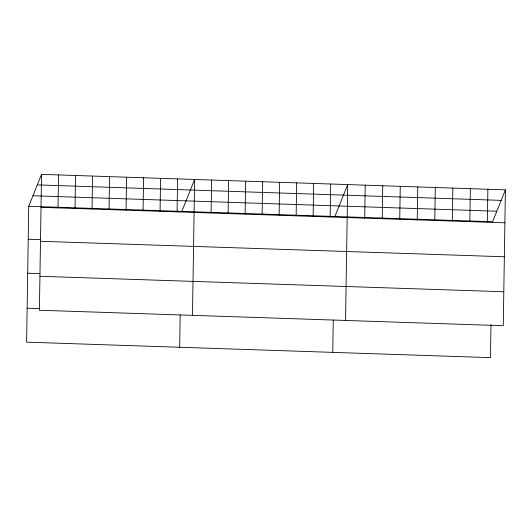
<?xml version="1.0" encoding="UTF-8"?>
<svg xmlns="http://www.w3.org/2000/svg" width="532" height="532" viewBox="0 0 532 532"><rect width="100%" height="100%" fill="white"/><g stroke="black" fill="none" stroke-linecap="round" stroke-linejoin="round"><path stroke-width="0.8" d="M41.536 174.363L39.401 310.242L503.265 325.717L505.4 189.844L41.536 174.363L28.735 206.283L26.6 342.156L490.464 357.637L490.989 324.487M58.021 207.899L58.54 174.928M75.032 208.464L75.551 175.5M92.043 209.036L92.561 176.065M109.047 209.601L109.565 176.631M126.057 210.167L126.576 177.203M143.068 210.738L143.587 177.768M160.072 211.304L160.591 178.333M177.083 211.869L177.602 178.905M179.676 347.263L180.182 314.924M192.478 315.35L194.612 179.47L181.811 211.39M211.098 213.006L211.616 180.042M228.108 213.571L228.627 180.607M245.119 214.143L245.638 181.173M262.123 214.709L262.642 181.745M279.134 215.274L279.652 182.31M296.144 215.846L296.663 182.875M313.149 216.411L313.667 183.447M330.159 216.983L330.678 184.012M332.753 352.377L333.258 320.031M345.554 320.457L347.682 184.577L334.887 216.497M364.693 218.133L365.211 185.163M382.215 218.719L382.734 185.748M399.738 219.304L400.257 186.333M417.261 219.889L417.78 186.918M434.784 220.474L435.302 187.503M452.313 221.059L452.825 188.089M469.836 221.645L470.354 188.674M487.359 222.223L487.877 189.259M505.4 189.844L492.599 221.758L28.735 206.283M37.306 184.897L501.177 200.378M32.957 195.749L496.828 211.231M41.017 207.334L504.881 222.808M28.216 239.247L40.366 239.653M40.479 241.289L504.349 256.77M27.684 273.209L39.834 273.614M39.933 276.281L503.797 291.762M27.132 308.194L39.282 308.6"/></g></svg>
